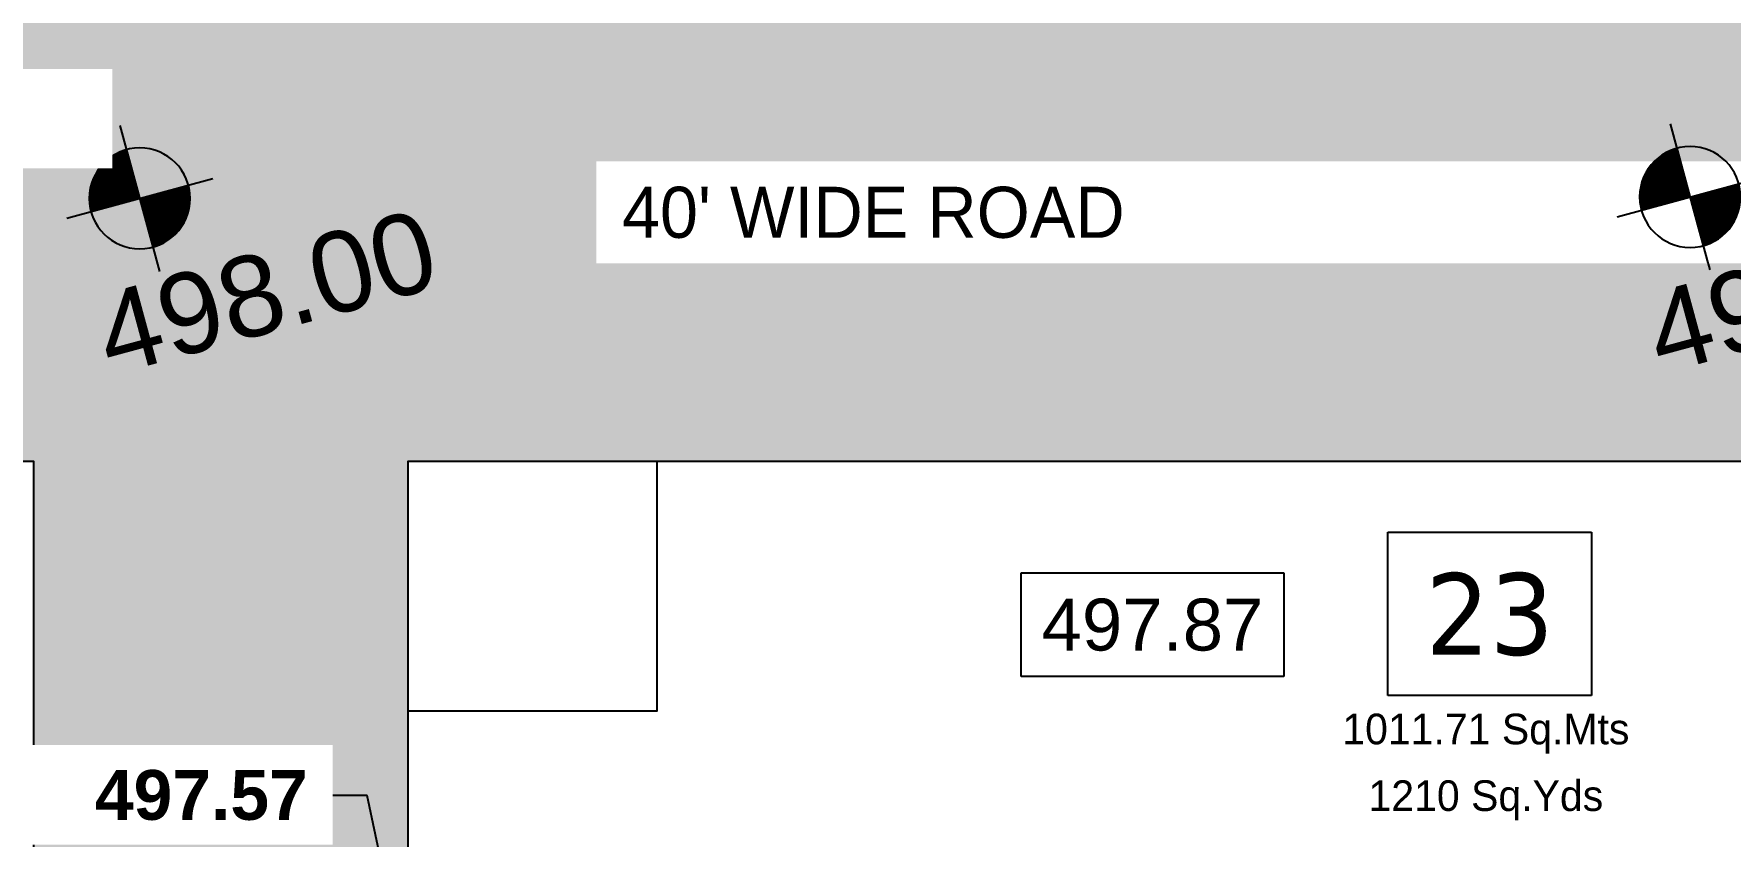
# Model space of a CAD drawing. Header units: millimetres. Extents: x -176651 to 424033, y -469666 to 486614.
# Drawn here: x 207492 to 248994, y 98136 to 117777 of the extents above; entities that cross this region are included whole.
import ezdxf
from ezdxf import colors
from ezdxf.entities.mleader import LeaderData, LeaderLine
from ezdxf.math import Vec2, Vec3

# ---------------------------------------------------------------- set-up
doc = ezdxf.new("R2010")
doc.units = ezdxf.units.MM
for name, color, linetype in [('ad-Parking', 2, 'Continuous'), ('ad-Plot Areas-Sq.Mts', 7, 'Continuous'), ('ad-Plot Areas-Sq.Yds', 7, 'Continuous'), ('ad-Plot Numbers', 7, 'Continuous'), ('ad-Road', 8, 'Continuous'), ('ad-Road Hatch', 8, 'Continuous'), ('ad-Text', 7, 'Continuous'), ('Site Levels$0$ad-Client road levels', 1, 'Continuous'), ('Site Levels$0$ad-Lvl-Entance road', 4, 'Continuous'), ('Site Levels$0$ad-Lvl-Lawn', 3, 'Continuous')]:
    doc.layers.add(name, color=color, linetype=linetype)
doc.layers.add('ad-Plot Boundary', color=6, linetype='Continuous', true_color=0xff00ff)
doc.styles.add('$0$grid_text', font='verdana.ttf', dxfattribs={"width": 0.9})
doc.styles.add('MtX_Century_Gothic', font='GOTHIC.TTF')
doc.styles.add('Site Levels$0$ARIAL', font='arial.ttf')
doc.styles.add('Site Levels$0$Sections_The woods Site plan_Entrances$0$Standard', font='arial.ttf')
doc.styles.add('Site Levels$0$Standard', font='arial.ttf')

# ---------------------------------------------------------------- blocks, each defined once
blk = doc.blocks.new('A$C4fb60e89')
at = {"layer": 'ad-Road Hatch', "ltscale": 5, "transparency": 33554687}
h = blk.add_hatch(dxfattribs=at)
h.set_pattern_fill('AR-HBONE', color=256, scale=15)
h.set_pattern_definition([(45, (-193247.7, -428758.8), (0, 2155.2615), [4572, -1524]), (135, (-192170.1, -427681.1), (2e-13, 2155.2615), [4572, -1524])])
h.paths.add_polyline_path([(175594, -250241), (169178, -249341), (167473, -249057), (167473, -138694), (101313, -138694), (101313, -199954), (101308, -237995), (101040, -268291), (101008, -280968), (101066, -293684), (101243, -311127), (100910, -319344), (100949, -333937), (100669, -366960), (100727, -390983), (100669, -404586), (100538, -420418), (100467, -428759), (92426, -427265), (92163, -427209), (92163, -321454), (24803, -321454), (24803, -412961), (15653, -411029), (15654, -321452), (-19535, -321452), (-34427, -319477), (-65207, -315395), (-171770, -301268), (-185854, -298333), (-193248, -296832), (-193244, -292908), (-191914, -285219), (-191839, -284679), (-183397, -286393), (-169723, -289243), (-53141, -304698), (-18730, -309262), (15653, -309262), (15653, 703), (24803, 1115), (24803, -129544), (92163, -129544), (92163, 15133), (101313, 17713), (101313, -129544), (167473, -129544), (167473, 35552), (175738, 37855), (175849, 28595), (175836, 25947), (175777, 14040), (175855, 2316), (175660, -18036), (175731, -34039), (175718, -46839), (175673, -63402), (175816, -82072), (175542, -106356), (175490, -124641), (175575, -145019), (175731, -168892), (175797, -181269), (175797, -192667), (175744, -208200), (175829, -223277), (175888, -234871)])
h.paths.add_polyline_path([(24803, -309264), (92163, -309264), (92163, -138694), (24803, -138694)], flags=16)
at = {"layer": 'ad-Road', "ltscale": 5}
blk.add_lwpolyline([(92426, -427265), (92163, -427209), (92163, -321454), (24803, -321454), (24803, -412961), (15653, -411029), (15654, -321452), (-19535, -321452), (-34427, -319477), (-65207, -315395), (-171770, -301268)], dxfattribs=at)
at = {"layer": 'ad-Text', "linetype": 'Continuous', "insert": (58483, -315359), "char_height": 1250, "width": 56881.51, "attachment_point": 5, "style": 'MtX_Century_Gothic', "bg_fill": 3, "box_fill_scale": 1.5, "bg_fill_color": 257, "bg_fill_transparency": 0}
blk.add_mtext("\\pxqd;40' WIDE ROAD", dxfattribs=at)
blk = doc.blocks.new('A$Cbbea0351')
at = {"layer": 'ad-Plot Numbers', "linetype": 'Continuous', "insert": (-124463, -363059), "char_height": 2000, "width": 2981.72, "attachment_point": 5, "style": '$0$grid_text', "bg_fill": 18, "box_fill_scale": 1.5, "bg_fill_color": 257, "bg_fill_transparency": 0}
blk.add_mtext('23', dxfattribs=at)
at = {"layer": 'ad-Plot Areas-Sq.Mts', "linetype": 'Continuous', "insert": (-124558, -365969), "char_height": 750, "width": 9668.74, "attachment_point": 5, "style": 'MtX_Century_Gothic', "bg_fill": 2}
blk.add_mtext('1011.71 Sq.Mts', dxfattribs=at)
at = {"layer": 'ad-Plot Areas-Sq.Yds', "linetype": 'Continuous', "insert": (-124558, -367601), "char_height": 750, "width": 7884.16, "attachment_point": 5, "style": 'MtX_Century_Gothic', "bg_fill": 2}
blk.add_mtext('1210 Sq.Yds', dxfattribs=at)
blk = doc.blocks.new('zw$E7CA')
at = {"layer": 'ad-Plot Boundary'}
blk.add_lwpolyline([(0, 0), (33680, 0), (33680, 30050), (0, 30050)], close=True, dxfattribs=at)
blk = doc.blocks.new('zw$A88E')
at = {"layer": 'ad-Plot Boundary', "ltscale": 5}
blk.add_blockref('zw$E7CA', (-150934, -389359), dxfattribs=at)
blk = doc.blocks.new('zw$944D')
at = {"layer": 'ad-Parking', "ltscale": 5}
blk.add_lwpolyline([(0, 0), (6100, 0), (6100, 6100), (0, 6100)], close=True, dxfattribs=at)
blk = doc.blocks.new('zw$2786')
at = {"layer": 'ad-Parking', "ltscale": 5}
blk.add_blockref('zw$944D', (36699, -246797), dxfattribs=at)
blk = doc.blocks.new('Site Levels$0$LVL')
at = {"layer": 'Site Levels$0$ad-Client road levels'}
for p, q in [((0.7, -186.7), (0.5, 188.3)), ((-186.9, 0.7), (188.1, 0.8))]:
    blk.add_line(p, q, dxfattribs=at)
at = {"layer": 'Site Levels$0$ad-Client road levels', "const_width": 125}
for points in [[(63.1, 0.8, 0.414214), (0.6, 63.3)], [(-61.9, 0.7, 0.414214), (0.6, -61.7, 0.414214)]]:
    blk.add_lwpolyline(points, format="xyb", dxfattribs=at)
at = {"layer": 'Site Levels$0$ad-Client road levels'}
blk.add_circle((0.6, 0.8), 125, dxfattribs=at)
at = {"layer": 'Site Levels$0$ad-Client road levels', "color": 3, "true_color": 0x00fa00, "style": 'Site Levels$0$ARIAL'}
blk.add_attdef('EL.+0.00', (194.3, 102.2), '', height=200, rotation=0.0254, dxfattribs=at)
blk = doc.blocks.new('Site Levels$0$zw$1F4')
at = {"layer": 'Site Levels$0$ad-Client road levels'}
ref = blk.add_blockref('Site Levels$0$LVL', (354031, -89111, 498152), dxfattribs=dict(at, xscale=-9.879899047387294, yscale=9.879899047387292, zscale=9.879899047387289, rotation=195.201370859182))
ref.add_attrib('EL.+0.00', '498.00', (353316, -93463, 498152), dxfattribs={"height": 1976, "rotation": 15.176, "style": 'Site Levels$0$ARIAL'})
ref = blk.add_blockref('Site Levels$0$LVL', (391966, -89075, 498376), dxfattribs=dict(at, xscale=-9.879899047387294, yscale=9.879899047387292, zscale=9.879899047387289, rotation=195.201370859182))
ref.add_attrib('EL.+0.00', '498.05', (391251, -93427, 498376), dxfattribs={"height": 1976, "rotation": 15.176, "style": 'Site Levels$0$ARIAL'})
blk = doc.blocks.new('Site Levels$0$zw$8773')
at = {"layer": 'Site Levels$0$ad-Lvl-Lawn', "insert": (240845, 3886), "char_height": 1270, "width": 5155.91, "attachment_point": 5, "style": 'Site Levels$0$Sections_The woods Site plan_Entrances$0$Standard', "bg_fill": 19, "box_fill_scale": 1.5, "bg_fill_color": 256, "bg_fill_transparency": 0}
blk.add_mtext('497.87', dxfattribs=at)
blk = doc.blocks.new('Site Levels$0$zw$1B0B')
at = {"layer": 'Site Levels$0$ad-Lvl-Entance road'}
ml = blk.add_multileader_mtext('Standard', dxfattribs=at)
ml.set_content('{\\fArial|b1|i0|c0|p34;498.10}', color=256, style='Site Levels$0$Standard')
ml.set_leader_properties()
ml.build(insert=Vec2(0, 0))
ml.multileader.update_dxf_attribs({"has_text_frame": 1, "arrow_head_size": 1219, "scale": 12})
ctx = ml.context
ctx.base_point, ctx.scale, ctx.char_height, ctx.arrow_head_size, ctx.landing_gap_size, ctx.plane_origin = Vec3(152516, 16270), 12, 1219.19, 1219, 610, Vec3(150677, 11550)
notes = []
notes.append((ctx, [(0, (1, 1, 0), (151671, 16270), (1, 0), 845, [(0, [(150677, 11550)], 0, [])])]))
ctx.mtext.insert, ctx.mtext.width, ctx.mtext.defined_height, ctx.mtext.flow_direction = Vec3(153126, 16891), 5138.49, 1392, 5
ctx.mtext.has_bg_fill, ctx.mtext.bg_color, ctx.mtext.bg_scale_factor, ctx.mtext.bg_transparency, ctx.mtext.use_window_bg_color = 1, -1027028792, 1.5, 0, 1
ml = blk.add_multileader_mtext('Standard', dxfattribs=at)
ml.set_content('{\\fArial|b1|i0|c0|p34;497.57}', color=256, style='Site Levels$0$Standard')
ml.set_leader_properties()
ml.build(insert=Vec2(0, 0))
ml.multileader.update_dxf_attribs({"has_text_frame": 1, "arrow_head_size": 1219, "scale": 12})
ctx = ml.context
ctx.base_point, ctx.scale, ctx.char_height, ctx.arrow_head_size, ctx.landing_gap_size, ctx.plane_origin = Vec3(214465, -286), 12, 1219.19, 1219, 610, Vec3(222625, -5006)
ctx.text_align_type = 2
notes.append((ctx, [(0, (1, 1, 0), (221631, -286), (-1, 0), 845, [(0, [(222625, -5006)], 0, [])])]))
ctx.mtext.insert, ctx.mtext.width, ctx.mtext.defined_height, ctx.mtext.alignment, ctx.mtext.flow_direction = Vec3(220176, 334), 5138.49, 1392, 3, 5
ctx.mtext.has_bg_fill, ctx.mtext.bg_color, ctx.mtext.bg_scale_factor, ctx.mtext.bg_transparency, ctx.mtext.use_window_bg_color = 1, -1027028792, 1.5, 0, 1
for ctx, leaders in notes:
    for number, flags, end, landing, length, lines in leaders:
        leader = LeaderData()
        leader.index, (leader.has_last_leader_line, leader.has_dogleg_vector, leader.attachment_direction) = number, flags
        leader.last_leader_point, leader.dogleg_vector, leader.dogleg_length = Vec3(end), Vec3(landing), length
        for number, points, colour, breaks in lines:
            line = LeaderLine()
            line.index, line.vertices, line.color, line.breaks = number, Vec3.list(points), colors.encode_raw_color(colour), breaks
            leader.lines.append(line)
        ctx.leaders.append(leader)
blk = doc.blocks.new('Site Levels')
at = {"layer": 'Site Levels$0$ad-Client road levels'}
blk.add_blockref('Site Levels$0$zw$1F4', (-143957, 202866), dxfattribs=at)
at = {"layer": 'Site Levels$0$ad-Lvl-Entance road', "ltscale": 5}
blk.add_blockref('Site Levels$0$zw$1B0B', (-5983, 99419), dxfattribs=at)
at = {"layer": 'Site Levels$0$ad-Lvl-Lawn', "ltscale": 5}
blk.add_blockref('Site Levels$0$zw$8773', (-5983, 99419), dxfattribs=at)

msp = doc.modelspace()

# ---------------------------------------------------------------- block references
at = {"layer": 'ad-Road', "ltscale": 5}
msp.add_blockref('A$C4fb60e89', (191839, 428759), dxfattribs=at)

# ---------------------------------------------------------------- next in the draw order: block references
at = {"ltscale": 5}
msp.add_blockref('A$Cbbea0351', (367577, 466614), dxfattribs=at)

# ---------------------------------------------------------------- next in the draw order: block references
at = {"layer": 'ad-Parking', "ltscale": 5}
msp.add_blockref('zw$2786', (179944, 348002), dxfattribs=at)
at = {"layer": 'ad-Plot Boundary', "ltscale": 5}
msp.add_blockref('zw$A88E', (367577, 466614), dxfattribs=at)

# ---------------------------------------------------------------- next in the draw order: block references
at = {"ltscale": 5}
msp.add_blockref('Site Levels', (0, 0), dxfattribs=at)

doc.saveas('drawing.dxf')
